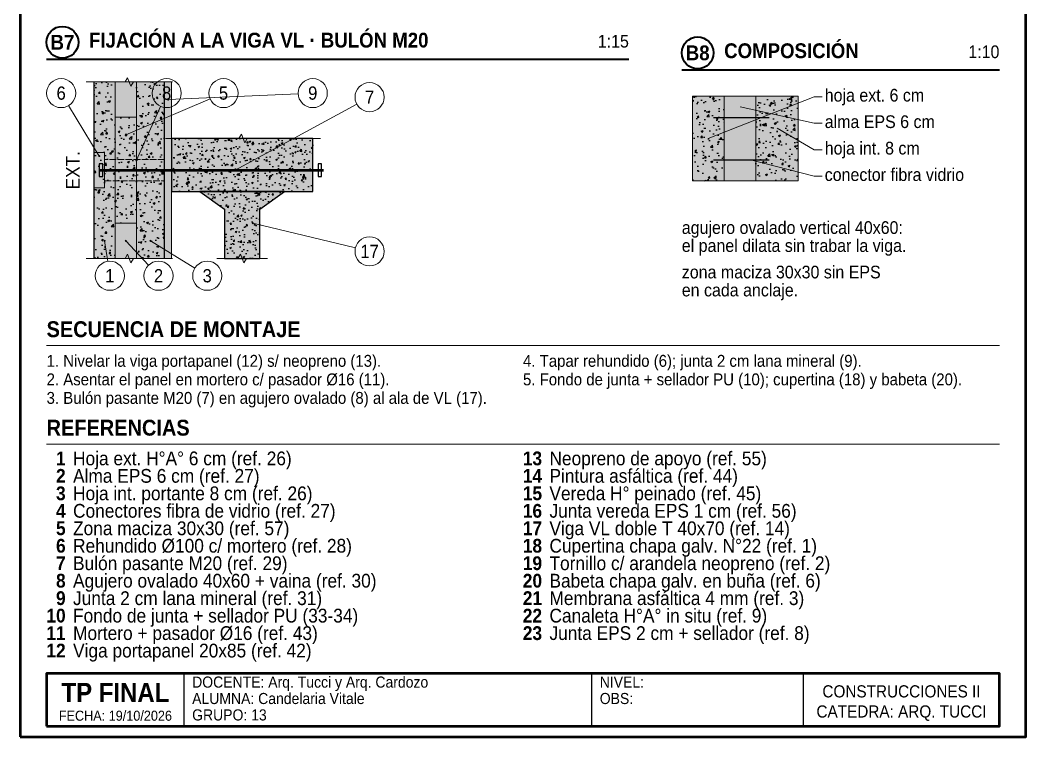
# Model space of a CAD drawing. Header units: millimetres. Extents: x 10 to 200, y 10 to 287.
# Drawn here: x 10 to 200, y 10 to 145.4 of the extents above; entities that cross this region are included whole.
import ezdxf
from ezdxf.enums import TextEntityAlignment as Align

# ---------------------------------------------------------------- set-up
doc = ezdxf.new("R2010")
doc.units = ezdxf.units.MM
doc.linetypes.add('DASHED', pattern=[1.524, 1.27, -0.254])
for name, color, linetype in [('0-MARCO', 7, 'Continuous'), ('1-AISLACION', 8, 'Continuous'), ('1-CONTORNO', 7, 'Continuous'), ('1-HORMIGON', 8, 'Continuous'), ('1-TORNILLERIA', 7, 'Continuous'), ('1-VISTA', 8, 'Continuous'), ('3-REFERENCIAS', 7, 'Continuous'), ('3-TEXTOS', 7, 'Continuous'), ('3-TITULOS', 7, 'Continuous')]:
    doc.layers.add(name, color=color, linetype=linetype)
doc.styles.add('ARIAL', font='arial.ttf')
doc.styles.add('ARIAL-NEGRITA', font='arialbd.ttf')
pattern_1 = [(50, (-88.0433, 43.7), (3.643693, -0.31878), [0.381, -4.191]), (355, (-88.0433, 43.7), (-0.70487, 3.82114), [0.3048, -3.35281]), (100.4514, (-87.7397, 43.6734), (2.938825, 3.502355), [0.3238, -3.561805]), (46.1842, (-88.0433, 44.716), (5.42158, -0.84085), [0.5715, -6.2865]), (96.6356, (-87.5915, 44.646), (4.74808, 4.94852), [0.4857, -5.34271]), (351.184, (-88.0433, 44.716), (4.74808, 4.94852), [0.4572, -5.0292]), (21, (-87.5353, 44.462), (3.03229, -2.045304), [0.381, -4.191]), (326, (-87.5353, 44.462), (1.23604, 3.68376), [0.3048, -3.3528]), (71.4514, (-87.2826, 44.2916), (4.26833, 1.638455), [0.3238, -3.5618]), (37.5, (-88.0433, 43.7), (0.061772, 1.691101), [0, -3.31216, 0, -3.4036, 0, -3.3655]), (7.5, (-88.0433, 43.7), (1.336393, 2.003611), [0, -1.94056, 0, -3.23596, 0, -1.2827]), (-32.5, (-89.1762, 43.7), (2.711812, -0.114575), [0, -1.27, 0, -3.9624, 0, -5.2578]), (-42.5, (-89.6842, 43.7), (2.962584, 0.50853), [0, -1.651, 0, -2.63144, 0, -3.7338])]
pattern_2 = [(50, (-88.0433, 43.7), (3.03641, -0.26565), [0.3175, -3.4925]), (355, (-88.0433, 43.7), (-0.58739, 3.18428), [0.254, -2.79401]), (100.4514, (-87.7903, 43.678), (2.44902, 2.91863), [0.269833, -2.96817]), (46.1842, (-88.0433, 44.5467), (4.51798, -0.700705), [0.47625, -5.23875]), (96.6356, (-87.667, 44.4883), (3.95674, 4.12377), [0.40475, -4.45226]), (351.184, (-88.0433, 44.5467), (3.95674, 4.12377), [0.381, -4.191]), (21, (-87.62, 44.335), (2.526907, -1.70442), [0.3175, -3.4925]), (326, (-87.62, 44.335), (1.030034, 3.0698), [0.254, -2.794]), (71.4514, (-87.4094, 44.193), (3.55694, 1.36538), [0.269833, -2.968166]), (37.5, (-88.0433, 43.7), (0.051477, 1.4092506), [0, -2.760133, 0, -2.836333, 0, -2.804583]), (7.5, (-88.0433, 43.7), (1.113661, 1.669676), [0, -1.617133, 0, -2.696633, 0, -1.068917]), (-32.5, (-88.9874, 43.7), (2.259843, -0.095479), [0, -1.058333, 0, -3.302, 0, -4.3815]), (-42.5, (-89.4107, 43.7), (2.46882, 0.423775), [0, -1.375833, 0, -2.192867, 0, -3.1115])]

msp = doc.modelspace()

# ---------------------------------------------------------------- hatches: boundary and pattern name
at = {"layer": '1-AISLACION', "true_color": 0xfcf3cd}
h = msp.add_hatch(color=254, dxfattribs=at)
h.dxf.hatch_style = 1
h.paths.add_polyline_path([(27.96, 127.03), (31.96, 127.03), (31.96, 133.7), (27.96, 133.7)])
at = {"layer": '1-AISLACION'}
h = msp.add_hatch(dxfattribs=at)
h.set_pattern_fill('INSUL', color=8, scale=0.026667, angle=90)
h.set_pattern_definition([(90, (-88.04333, 43.7), (-0.254, 0), []), (90, (-88.128, 43.7), (-0.254, 0), [0.08466667, -0.08466667]), (90, (-88.21267, 43.7), (-0.254, 0), [0.08466667, -0.08466667])])
h.paths.add_polyline_path([(37.29, 100.37), (38.62, 100.37), (38.62, 133.7), (37.29, 133.7)])
at = {"layer": '1-AISLACION', "true_color": 0xfcf3cd}
h = msp.add_hatch(color=254, dxfattribs=at)
h.dxf.hatch_style = 1
h.paths.add_polyline_path([(27.96, 100.37), (31.96, 100.37), (31.96, 107.03), (27.96, 107.03)])
at = {"layer": '1-HORMIGON', "true_color": 0xe1e1e1}
h = msp.add_hatch(color=254, dxfattribs=at)
h.dxf.hatch_style = 1
h.paths.add_polyline_path([(23.96, 100.37), (27.96, 100.37), (27.96, 133.7), (23.96, 133.7)])
at = {"layer": '1-HORMIGON'}
h = msp.add_hatch(dxfattribs=at)
h.set_pattern_fill('AR-CONC', color=8, scale=0.02)
h.set_pattern_definition(pattern_1)
h.paths.add_polyline_path([(23.96, 100.37), (27.96, 100.37), (27.96, 133.7), (23.96, 133.7)])
at = {"layer": '1-HORMIGON', "true_color": 0xe1e1e1}
h = msp.add_hatch(color=254, dxfattribs=at)
h.dxf.hatch_style = 1
h.paths.add_polyline_path([(31.96, 100.37), (37.29, 100.37), (37.29, 133.7), (31.96, 133.7)])
at = {"layer": '1-HORMIGON'}
h = msp.add_hatch(dxfattribs=at)
h.set_pattern_fill('AR-CONC', color=8, scale=0.02)
h.set_pattern_definition(pattern_1)
h.paths.add_polyline_path([(31.96, 100.37), (37.29, 100.37), (37.29, 133.7), (31.96, 133.7)])
at = {"layer": '1-HORMIGON', "true_color": 0xe1e1e1}
h = msp.add_hatch(color=254, dxfattribs=at)
h.dxf.hatch_style = 1
h.paths.add_polyline_path([(137, 115), (143, 115), (143, 131), (137, 131)])
at = {"layer": '1-HORMIGON'}
h = msp.add_hatch(dxfattribs=at)
h.set_pattern_fill('AR-CONC', color=8, scale=0.02)
h.paths.add_polyline_path([(137, 115), (143, 115), (143, 131), (137, 131)])
at = {"layer": '1-HORMIGON', "true_color": 0xfcf3cd}
h = msp.add_hatch(color=254, dxfattribs=at)
h.dxf.hatch_style = 1
h.paths.add_polyline_path([(143, 115), (149, 115), (149, 131), (143, 131)])
at = {"layer": '1-HORMIGON', "true_color": 0xe1e1e1}
h = msp.add_hatch(color=254, dxfattribs=at)
h.dxf.hatch_style = 1
h.paths.add_polyline_path([(149, 115), (157, 115), (157, 131), (149, 131)])
at = {"layer": '1-HORMIGON'}
h = msp.add_hatch(dxfattribs=at)
h.set_pattern_fill('AR-CONC', color=8, scale=0.02)
h.paths.add_polyline_path([(149, 115), (157, 115), (157, 131), (149, 131)])
at = {"layer": '1-HORMIGON', "true_color": 0xe1e1e1}
h = msp.add_hatch(color=254, dxfattribs=at)
h.dxf.hatch_style = 1
h.paths.add_polyline_path([(27.96, 107.03), (31.96, 107.03), (31.96, 127.03), (27.96, 127.03)])
at = {"layer": '1-HORMIGON'}
h = msp.add_hatch(dxfattribs=at)
h.set_pattern_fill('AR-CONC', color=8, scale=0.02)
h.set_pattern_definition(pattern_1)
h.paths.add_polyline_path([(27.96, 107.03), (31.96, 107.03), (31.96, 127.03), (27.96, 127.03)])
at = {"layer": '1-HORMIGON', "true_color": 0xe1e1e1}
h = msp.add_hatch(color=254, dxfattribs=at)
h.dxf.hatch_style = 1
h.paths.add_polyline_path([(38.62, 113.03), (65.29, 113.03), (65.29, 123.03), (38.62, 123.03)])
at = {"layer": '1-HORMIGON'}
h = msp.add_hatch(dxfattribs=at)
h.set_pattern_fill('AR-CONC', color=8, scale=0.016667)
h.set_pattern_definition(pattern_2)
h.paths.add_polyline_path([(38.62, 113.03), (65.29, 113.03), (65.29, 123.03), (38.62, 123.03)])
at = {"layer": '1-HORMIGON', "true_color": 0xbebebe}
h = msp.add_hatch(color=9, dxfattribs=at)
h.dxf.hatch_style = 1
h.paths.add_polyline_path([(23.96, 113.7), (25.96, 113.7), (25.96, 120.37), (23.96, 120.37)])
at = {"layer": '1-HORMIGON', "true_color": 0xe1e1e1}
h = msp.add_hatch(color=254, dxfattribs=at)
h.dxf.hatch_style = 1
h.paths.add_polyline_path([(48.62, 100.37), (55.29, 100.37), (55.29, 109.7), (59.96, 113.03), (43.96, 113.03), (48.62, 109.7)])
at = {"layer": '1-HORMIGON'}
h = msp.add_hatch(dxfattribs=at)
h.set_pattern_fill('AR-CONC', color=8, scale=0.016667)
h.set_pattern_definition(pattern_2)
h.paths.add_polyline_path([(48.62, 100.37), (55.29, 100.37), (55.29, 109.7), (59.96, 113.03), (43.96, 113.03), (48.62, 109.7)])
at = {"layer": '3-REFERENCIAS'}
h = msp.add_hatch(color=256, dxfattribs=at)
h.dxf.hatch_style = 1
edge = h.paths.add_edge_path()
edge.add_arc((37.96, 130.37), 0.2, 0, 360)
h = msp.add_hatch(color=256, dxfattribs=at)
h.dxf.hatch_style = 1
edge = h.paths.add_edge_path()
edge.add_arc((29.96, 123.7), 0.2, 0, 360)
h = msp.add_hatch(color=256, dxfattribs=at)
h.dxf.hatch_style = 1
edge = h.paths.add_edge_path()
edge.add_arc((24.96, 119.7), 0.2, 0, 360)
h = msp.add_hatch(color=256, dxfattribs=at)
h.dxf.hatch_style = 1
edge = h.paths.add_edge_path()
edge.add_arc((31.96, 118.9), 0.2, 0, 360)
h = msp.add_hatch(color=256, dxfattribs=at)
h.dxf.hatch_style = 1
edge = h.paths.add_edge_path()
edge.add_arc((50.62, 117.03), 0.2, 0, 360)
h = msp.add_hatch(color=256, dxfattribs=at)
h.dxf.hatch_style = 1
edge = h.paths.add_edge_path()
edge.add_arc((53.96, 107.03), 0.2, 0, 360)
h = msp.add_hatch(color=256, dxfattribs=at)
h.dxf.hatch_style = 1
edge = h.paths.add_edge_path()
edge.add_arc((25.96, 103.7), 0.2, 0, 360)
h = msp.add_hatch(color=256, dxfattribs=at)
h.dxf.hatch_style = 1
edge = h.paths.add_edge_path()
edge.add_arc((29.96, 103.7), 0.2, 0, 360)
h = msp.add_hatch(color=256, dxfattribs=at)
h.dxf.hatch_style = 1
edge = h.paths.add_edge_path()
edge.add_arc((34.62, 103.7), 0.2, 0, 360)

# ---------------------------------------------------------------- linework, layer by layer
at = {"layer": '0-MARCO', "lineweight": 50}
for points in [[(10, 10), (200, 10), (200, 287), (10, 287)], [(15, 12), (195, 12), (195, 22), (15, 22)]]:
    msp.add_lwpolyline(points, close=True, dxfattribs=at)
at = {"layer": '0-MARCO', "lineweight": 25}
for points in [[(41, 12), (41, 22)], [(118, 12), (118, 22)], [(158, 12), (158, 22)]]:
    msp.add_lwpolyline(points, dxfattribs=at)
at = {"layer": '1-AISLACION', "lineweight": 9}
for points in [[(27.96, 127.03), (31.96, 127.03), (31.96, 133.7), (27.96, 133.7)], [(37.29, 100.37), (38.62, 100.37), (38.62, 133.7), (37.29, 133.7)], [(27.96, 100.37), (31.96, 100.37), (31.96, 107.03), (27.96, 107.03)]]:
    msp.add_lwpolyline(points, close=True, dxfattribs=at)
at = {"layer": '1-CONTORNO', "lineweight": 13}
for points in [[(22.49, 133.7), (29.82, 133.7), (30.3, 134.5), (30.94, 132.9), (31.42, 133.7), (38.76, 133.7)], [(37.49, 123.03), (51.32, 123.03), (51.8, 123.83), (52.44, 122.23), (52.92, 123.03), (66.76, 123.03)], [(22.49, 100.37), (29.82, 100.37), (30.3, 101.17), (30.94, 99.57), (31.42, 100.37), (38.76, 100.37)], [(47.16, 100.37), (51.16, 100.37), (51.64, 101.17), (52.28, 99.57), (52.76, 100.37), (56.76, 100.37)]]:
    msp.add_lwpolyline(points, dxfattribs=at)
at = {"layer": '1-CONTORNO', "lineweight": 25}
for points in [[(23.96, 100.37), (23.96, 133.7)], [(37.29, 100.37), (37.29, 133.7)]]:
    msp.add_lwpolyline(points, dxfattribs=at)
at = {"layer": '1-HORMIGON', "lineweight": 13}
for points in [[(23.96, 100.37), (27.96, 100.37), (27.96, 133.7), (23.96, 133.7)], [(31.96, 100.37), (37.29, 100.37), (37.29, 133.7), (31.96, 133.7)], [(27.96, 107.03), (31.96, 107.03), (31.96, 127.03), (27.96, 127.03)], [(23.96, 113.7), (25.96, 113.7), (25.96, 120.37), (23.96, 120.37)]]:
    msp.add_lwpolyline(points, close=True, dxfattribs=at)
at = {"layer": '1-HORMIGON', "lineweight": 18}
for points in [[(137, 115), (143, 115), (143, 131), (137, 131)], [(143, 115), (149, 115), (149, 131), (143, 131)], [(149, 115), (157, 115), (157, 131), (149, 131)]]:
    msp.add_lwpolyline(points, close=True, dxfattribs=at)
at = {"layer": '1-HORMIGON', "lineweight": 25}
for points in [[(38.62, 113.03), (65.29, 113.03), (65.29, 123.03), (38.62, 123.03)], [(48.62, 100.37), (55.29, 100.37), (55.29, 109.7), (59.96, 113.03), (43.96, 113.03), (48.62, 109.7)]]:
    msp.add_lwpolyline(points, close=True, dxfattribs=at)
at = {"layer": '1-TORNILLERIA', "lineweight": 25}
for points in [[(141, 127), (151.5, 127)], [(24.96, 115.83), (25.62, 115.83), (25.62, 118.23), (24.96, 118.23), (24.96, 115.83)], [(66.29, 115.83), (66.96, 115.83), (66.96, 118.23), (66.29, 118.23), (66.29, 115.83)], [(141, 119), (151.5, 119)]]:
    msp.add_lwpolyline(points, dxfattribs=at)
at = {"layer": '1-TORNILLERIA', "lineweight": 50}
msp.add_lwpolyline([(24.96, 117.03), (67.29, 117.03)], dxfattribs=at)
at = {"layer": '1-VISTA', "linetype": 'DASHED', "lineweight": 13}
msp.add_lwpolyline([(25.96, 115.03), (37.29, 115.03), (37.29, 119.03), (25.96, 119.03), (25.96, 115.03)], dxfattribs=at)
at = {"layer": '3-REFERENCIAS', "lineweight": 9}
for points in [[(62.54, 131.48), (37.96, 130.37)], [(19.17, 129.25), (24.96, 119.7)], [(45.89, 130.52), (29.96, 123.7)], [(73.6, 129.52), (50.62, 117.03)], [(140, 123), (160, 130.9), (161.5, 130.9)], [(36.55, 129.09), (31.96, 118.9)], [(146, 129), (160, 125.9), (161.5, 125.9)], [(153, 125), (160, 120.9), (161.5, 120.9)], [(148, 119), (160, 115.9), (161.5, 115.9)], [(73.34, 102.35), (53.96, 107.03)], [(26.54, 99.82), (25.96, 103.7)], [(34.27, 99.11), (29.96, 103.7)], [(43.01, 98.54), (34.62, 103.7)]]:
    msp.add_lwpolyline(points, dxfattribs=at)
at = {"layer": '3-REFERENCIAS', "lineweight": 18}
for centre in [(17.75, 131.6), (37.68, 131.6), (48.42, 131.6), (65.28, 131.6), (76.02, 130.83), (76.02, 101.7), (26.95, 97.1), (36.15, 97.1), (45.35, 97.1)]:
    msp.add_circle(centre, 2.75, dxfattribs=at)
at = {"layer": '3-TITULOS', "lineweight": 35}
for points in [[(15, 138), (125, 138)], [(135, 136), (195, 136)]]:
    msp.add_lwpolyline(points, dxfattribs=at)
at = {"layer": '3-TITULOS', "lineweight": 18}
for points in [[(15, 83.9), (195, 83.9)], [(15, 65.3), (195, 65.3)]]:
    msp.add_lwpolyline(points, dxfattribs=at)
at = {"layer": '3-TITULOS', "lineweight": 35}
for centre in [(18, 141.2), (138, 139.2)]:
    msp.add_circle(centre, 3, dxfattribs=at)

# ---------------------------------------------------------------- texts
at = {"layer": '3-REFERENCIAS', "style": 'ARIAL', "width": 0.9}
for s, p in [('6', (17.75, 131.6)), ('8', (37.68, 131.6)), ('5', (48.42, 131.6)), ('9', (65.28, 131.6)), ('7', (76.02, 130.83)), ('17', (76.02, 101.7)), ('1', (26.95, 97.1)), ('2', (36.15, 97.1)), ('3', (45.35, 97.1))]:
    msp.add_text(s, height=2.5, dxfattribs=at).set_placement(p, align=Align.MIDDLE_CENTER)
at = {"layer": '3-REFERENCIAS', "style": 'ARIAL-NEGRITA', "width": 0.9}
for s, p in [('1', (18.6, 61.3)), ('13', (108.6, 61.3)), ('2', (18.6, 58)), ('14', (108.6, 58)), ('3', (18.6, 54.7)), ('15', (108.6, 54.7)), ('4', (18.6, 51.4)), ('16', (108.6, 51.4)), ('5', (18.6, 48.1)), ('17', (108.6, 48.1)), ('6', (18.6, 44.8)), ('18', (108.6, 44.8)), ('7', (18.6, 41.5)), ('19', (108.6, 41.5)), ('8', (18.6, 38.2)), ('20', (108.6, 38.2)), ('9', (18.6, 34.9)), ('21', (108.6, 34.9)), ('10', (18.6, 31.6)), ('22', (108.6, 31.6)), ('11', (18.6, 28.3)), ('23', (108.6, 28.3)), ('12', (18.6, 25))]:
    msp.add_text(s, height=2.6, dxfattribs=at).set_placement(p, align=Align.RIGHT)
at = {"layer": '3-TEXTOS', "style": 'ARIAL', "width": 0.9}
for s, height, p in [('hoja ext. 6 cm', 2.4, (162, 130)), ('alma EPS 6 cm', 2.4, (162, 125)), ('hoja int. 8 cm', 2.4, (162, 120)), ('conector fibra vidrio', 2.4, (162, 115)), ('agujero ovalado vertical 40x60:', 2.4, (135, 105)), ('el panel dilata sin trabar la viga.', 2.4, (135, 101.6)), ('zona maciza 30x30 sin EPS', 2.4, (135, 96.6)), ('en cada anclaje.', 2.4, (135, 93.2)), ('1. Nivelar la viga portapanel (12) s/ neopreno (13).', 2.25, (15, 79.9)), ('4. Tapar rehundido (6); junta 2 cm lana mineral (9).', 2.25, (105, 79.9)), ('2. Asentar el panel en mortero c/ pasador Ø16 (11).', 2.25, (15, 76.4)), ('5. Fondo de junta + sellador PU (10); cupertina (18) y babeta (20).', 2.25, (105, 76.4)), ('3. Bulón pasante M20 (7) en agujero ovalado (8) al ala de VL (17).', 2.25, (15, 72.9)), ('Hoja ext. H°A° 6 cm (ref. 26)', 2.6, (20, 61.3)), ('Neopreno de apoyo (ref. 55)', 2.6, (110, 61.3)), ('Alma EPS 6 cm (ref. 27)', 2.6, (20, 58)), ('Pintura asfáltica (ref. 44)', 2.6, (110, 58)), ('Hoja int. portante 8 cm (ref. 26)', 2.6, (20, 54.7)), ('Vereda H° peinado (ref. 45)', 2.6, (110, 54.7)), ('Conectores fibra de vidrio (ref. 27)', 2.6, (20, 51.4)), ('Junta vereda EPS 1 cm (ref. 56)', 2.6, (110, 51.4)), ('Zona maciza 30x30 (ref. 57)', 2.6, (20, 48.1)), ('Viga VL doble T 40x70 (ref. 14)', 2.6, (110, 48.1)), ('Rehundido Ø100 c/ mortero (ref. 28)', 2.6, (20, 44.8)), ('Cupertina chapa galv. N°22 (ref. 1)', 2.6, (110, 44.8)), ('Bulón pasante M20 (ref. 29)', 2.6, (20, 41.5)), ('Tornillo c/ arandela neopreno (ref. 2)', 2.6, (110, 41.5)), ('Agujero ovalado 40x60 + vaina (ref. 30)', 2.6, (20, 38.2)), ('Babeta chapa galv. en buña (ref. 6)', 2.6, (110, 38.2)), ('Junta 2 cm lana mineral (ref. 31)', 2.6, (20, 34.9)), ('Membrana asfáltica 4 mm (ref. 3)', 2.6, (110, 34.9)), ('Fondo de junta + sellador PU (33-34)', 2.6, (20, 31.6)), ('Canaleta H°A° in situ (ref. 9)', 2.6, (110, 31.6)), ('Mortero + pasador Ø16 (ref. 43)', 2.6, (20, 28.3)), ('Junta EPS 2 cm + sellador (ref. 8)', 2.6, (110, 28.3)), ('Viga portapanel 20x85 (ref. 42)', 2.6, (20, 25))]:
    msp.add_text(s, height=height, dxfattribs=at).set_placement(p)
msp.add_text('EXT.', height=2.6, rotation=90, dxfattribs=at).set_placement((19.96, 117.03), align=Align.MIDDLE_CENTER)
at = {"layer": '3-TITULOS', "width": 0.9}
for s, height, style, p in [('B7', 2.8, 'ARIAL-NEGRITA', (18, 141.2)), ('B8', 2.8, 'ARIAL-NEGRITA', (138, 139.2)), ('TP FINAL', 3.6, 'ARIAL-NEGRITA', (28, 18.4)), ('CONSTRUCCIONES II', 2.3, 'ARIAL', (176.5, 18.6)), ('CATEDRA: ARQ. TUCCI', 2.3, 'ARIAL', (176.5, 14.8)), ('FECHA: 19/10/2026', 1.9, 'ARIAL', (28, 14))]:
    msp.add_text(s, height=height, dxfattribs=dict(at, style=style)).set_placement(p, align=Align.MIDDLE_CENTER)
for s, height, style, p in [('FIJACIÓN A LA VIGA VL · BULÓN M20', 2.8, 'ARIAL-NEGRITA', (23, 140.2)), ('COMPOSICIÓN', 2.8, 'ARIAL-NEGRITA', (143, 138.2)), ('SECUENCIA DE MONTAJE', 3, 'ARIAL-NEGRITA', (15, 85.5)), ('REFERENCIAS', 3, 'ARIAL-NEGRITA', (15, 66.9)), ('DOCENTE: Arq. Tucci y Arq. Cardozo', 2.1, 'ARIAL', (42.5, 19.3)), ('NIVEL:', 2.1, 'ARIAL', (119.5, 19.3)), ('ALUMNA: Candelaria Vitale', 2.1, 'ARIAL', (42.5, 16.2)), ('OBS:', 2.1, 'ARIAL', (119.5, 16.2)), ('GRUPO: 13', 2.1, 'ARIAL', (42.5, 13.1))]:
    msp.add_text(s, height=height, dxfattribs=dict(at, style=style)).set_placement(p)
at = {"layer": '3-TITULOS', "style": 'ARIAL', "width": 0.9}
for s, p in [('1:15', (125, 140.2)), ('1:10', (195, 138.2))]:
    msp.add_text(s, height=2.4, dxfattribs=at).set_placement(p, align=Align.RIGHT)

doc.saveas('drawing.dxf')
